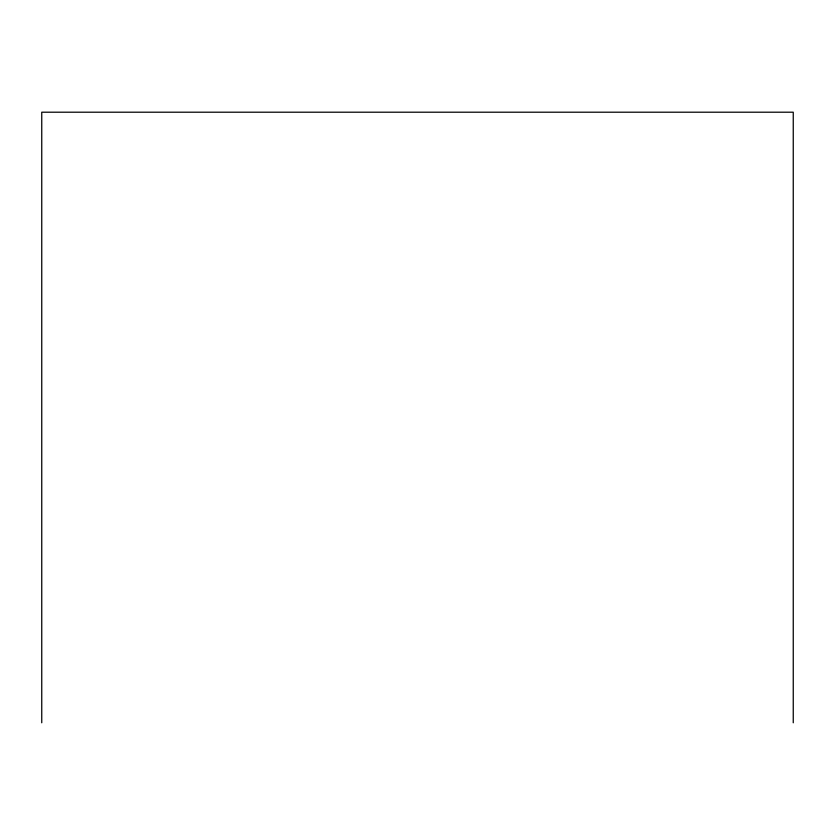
<?xml version="1.0" encoding="UTF-8"?>
<svg xmlns="http://www.w3.org/2000/svg" width="835" height="835" viewBox="0 0 835 835"><rect width="100%" height="100%" fill="white"/><g stroke="black" fill="none" stroke-linecap="round" stroke-linejoin="round"><path stroke-width="1.25" d="M793.25 722.797L793.25 112.203L41.75 112.203L41.75 722.797"/></g></svg>
